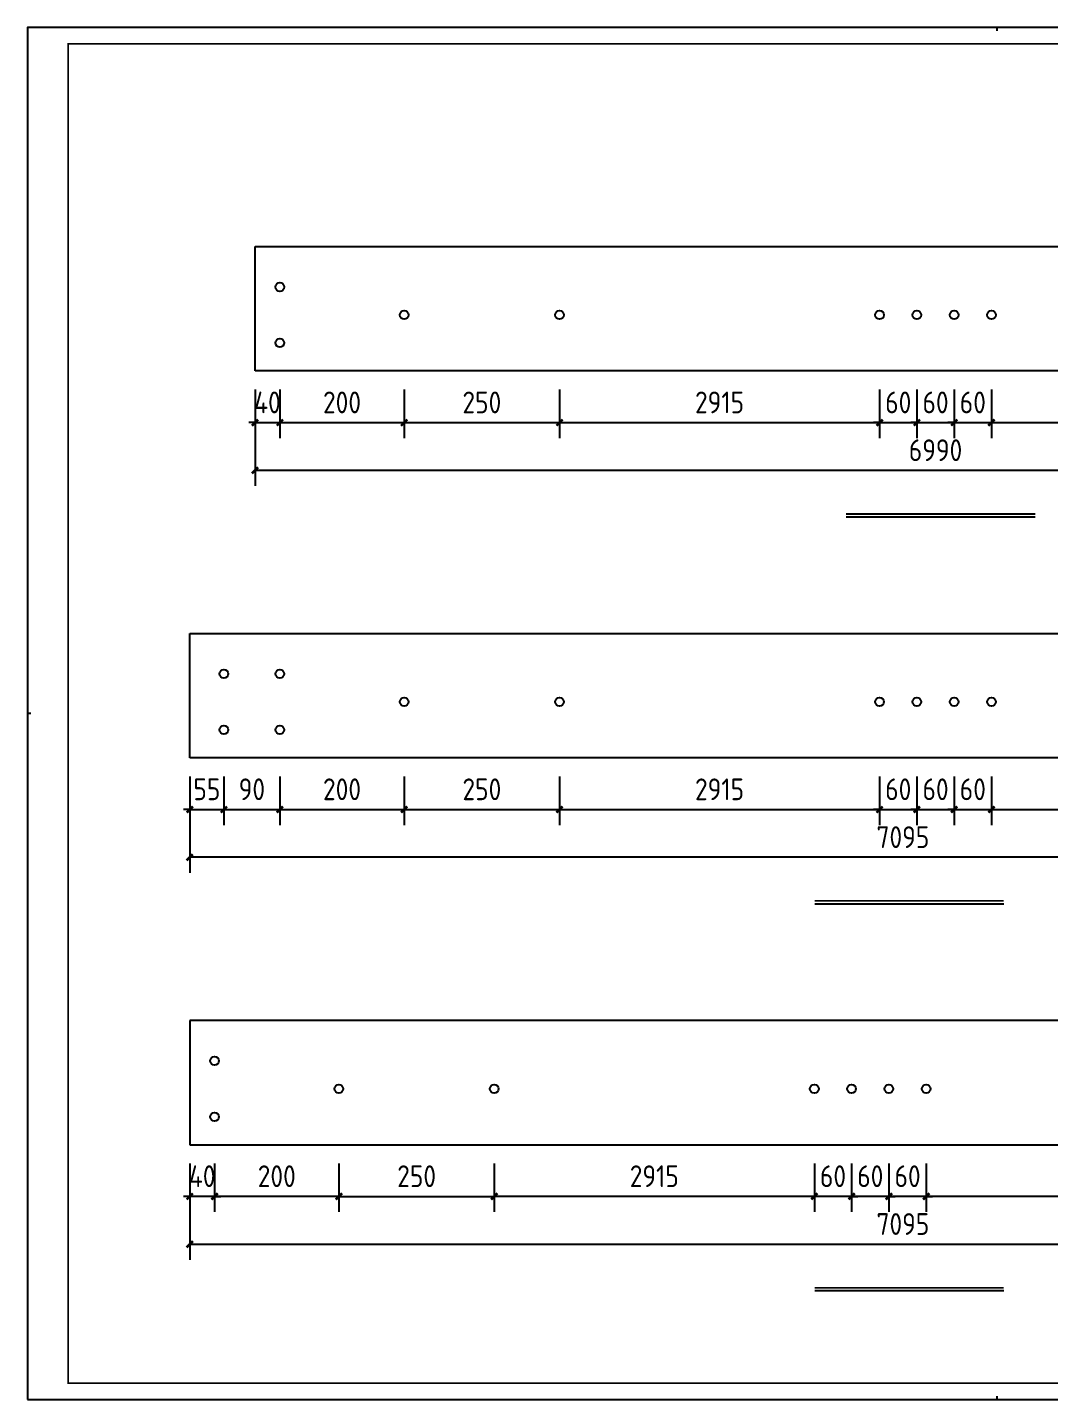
# Model space of a CAD drawing. Extents: x -5025 to 126372, y -5046 to 17025.
# Drawn here: x -5025 to 11422, y -5046 to 17025 of the extents above; entities that cross this region are included whole.
import ezdxf
from ezdxf.enums import TextEntityAlignment as Align

# ---------------------------------------------------------------- set-up
doc = ezdxf.new("R2010")
doc.units = 0
doc.header["$LTSCALE"] = 1000
doc.header["$MEASUREMENT"] = 0
doc.layers.add('PUB_TITLE', color=4, linetype='Continuous')
doc.styles.get("Standard").update_dxf_attribs({"font": 'gbenor.shx', "bigfont": 'gbcbig.shx'})
doc.dimstyles.get("Standard").update_dxf_attribs({"dimscale": 100, "dimtxt": 3.5, "dimasz": 1, "dimexe": 2.5, "dimexo": 3, "dimgap": 1.5, "dimtad": 1, "dimdec": 0, "dimzin": 0, "dimdsep": 46, "dimtxsty": 'Standard', "dimblk": 'ARCHTICK', "dimcen": 0.09, "dimadec": 0, "dimazin": 0, "dimtfac": 1, "dimtdec": 0, "dimtix": 1, "dimtmove": 2, "dimatfit": 3, "dimfxl": 1, "dimtolj": 1, "dimtzin": 0, "dimarcsym": 0})

# ---------------------------------------------------------------- blocks, each defined once
blk = doc.blocks.new('_ArchTick')
at = {"color": 0, "linetype": 'ByBlock', "const_width": 0.4}
blk.add_lwpolyline([(-0.5, -0.5), (0.5, 0.5)], dxfattribs=at)
blk = doc.blocks.new('*D4')
at = {"color": 0, "lineweight": -2}
for p, q in [((-1363, 11200), (-1363, 10418)), ((-963, 11200), (-963, 10418)), ((-1363, 10668), (-1463, 10668)), ((-1363, 10668), (-963, 10668)), ((-963, 10668), (-863, 10668))]:
    blk.add_line(p, q, dxfattribs=at)
at = {"layer": 'Defpoints', "color": 0}
for p in [(-1363, 11500), (-963, 11500), (-963, 10668)]:
    blk.add_point(p, dxfattribs=at)
at = {"color": 0, "lineweight": -2, "xscale": 100, "yscale": 100, "zscale": 100}
blk.add_blockref('_ArchTick', (-1363, 10668), dxfattribs=at)
at = {"color": 0, "lineweight": -2, "xscale": 100, "yscale": 100, "zscale": 100, "rotation": 180}
blk.add_blockref('_ArchTick', (-963, 10668), dxfattribs=at)
at = {"color": 0, "insert": (-1163, 10993), "char_height": 350, "attachment_point": 5}
blk.add_mtext('\\A1;40', dxfattribs=at)
blk = doc.blocks.new('*D5')
at = {"color": 0, "lineweight": -2}
for p, q in [((-963, 11200), (-963, 10418)), ((1037, 11200), (1037, 10418)), ((-963, 10668), (1037, 10668))]:
    blk.add_line(p, q, dxfattribs=at)
at = {"layer": 'Defpoints', "color": 0}
for p in [(-963, 11500), (1037, 11500), (1037, 10668)]:
    blk.add_point(p, dxfattribs=at)
at = {"color": 0, "lineweight": -2, "xscale": 100, "yscale": 100, "zscale": 100, "rotation": 180}
blk.add_blockref('_ArchTick', (-963, 10668), dxfattribs=at)
at = {"color": 0, "lineweight": -2, "xscale": 100, "yscale": 100, "zscale": 100}
blk.add_blockref('_ArchTick', (1037, 10668), dxfattribs=at)
at = {"color": 0, "insert": (37, 10993), "char_height": 350, "attachment_point": 5}
blk.add_mtext('\\A1;200', dxfattribs=at)
blk = doc.blocks.new('*D7')
at = {"color": 0, "lineweight": -2}
for p, q in [((8687, 11200), (8687, 10418)), ((9287, 11200), (9287, 10418)), ((8687, 10668), (8587, 10668)), ((8687, 10668), (9287, 10668)), ((9287, 10668), (9387, 10668))]:
    blk.add_line(p, q, dxfattribs=at)
at = {"layer": 'Defpoints', "color": 0}
for p in [(8687, 11500), (9287, 11500), (9287, 10668)]:
    blk.add_point(p, dxfattribs=at)
at = {"color": 0, "lineweight": -2, "xscale": 100, "yscale": 100, "zscale": 100}
blk.add_blockref('_ArchTick', (8687, 10668), dxfattribs=at)
at = {"color": 0, "lineweight": -2, "xscale": 100, "yscale": 100, "zscale": 100, "rotation": 180}
blk.add_blockref('_ArchTick', (9287, 10668), dxfattribs=at)
at = {"color": 0, "insert": (8987, 10993), "char_height": 350, "attachment_point": 5}
blk.add_mtext('\\A1;60', dxfattribs=at)
blk = doc.blocks.new('*D8')
at = {"color": 0, "lineweight": -2}
for p, q in [((9287, 11200), (9287, 10418)), ((9887, 11200), (9887, 10418)), ((9287, 10668), (9187, 10668)), ((9287, 10668), (9887, 10668)), ((9887, 10668), (9987, 10668))]:
    blk.add_line(p, q, dxfattribs=at)
at = {"layer": 'Defpoints', "color": 0}
for p in [(9287, 11500), (9887, 11500), (9887, 10668)]:
    blk.add_point(p, dxfattribs=at)
at = {"color": 0, "lineweight": -2, "xscale": 100, "yscale": 100, "zscale": 100}
blk.add_blockref('_ArchTick', (9287, 10668), dxfattribs=at)
at = {"color": 0, "lineweight": -2, "xscale": 100, "yscale": 100, "zscale": 100, "rotation": 180}
blk.add_blockref('_ArchTick', (9887, 10668), dxfattribs=at)
at = {"color": 0, "insert": (9587, 10993), "char_height": 350, "attachment_point": 5}
blk.add_mtext('\\A1;60', dxfattribs=at)
blk = doc.blocks.new('*D9')
at = {"color": 0, "lineweight": -2}
for p, q in [((9887, 11200), (9887, 10418)), ((10487, 11200), (10487, 10418)), ((9887, 10668), (9787, 10668)), ((9887, 10668), (10487, 10668)), ((10487, 10668), (10587, 10668))]:
    blk.add_line(p, q, dxfattribs=at)
at = {"layer": 'Defpoints', "color": 0}
for p in [(9887, 11500), (10487, 11500), (10487, 10668)]:
    blk.add_point(p, dxfattribs=at)
at = {"color": 0, "lineweight": -2, "xscale": 100, "yscale": 100, "zscale": 100}
blk.add_blockref('_ArchTick', (9887, 10668), dxfattribs=at)
at = {"color": 0, "lineweight": -2, "xscale": 100, "yscale": 100, "zscale": 100, "rotation": 180}
blk.add_blockref('_ArchTick', (10487, 10668), dxfattribs=at)
at = {"color": 0, "insert": (10187, 10993), "char_height": 350, "attachment_point": 5}
blk.add_mtext('\\A1;60', dxfattribs=at)
blk = doc.blocks.new('*D19')
at = {"color": 0, "lineweight": -2}
for p, q in [((1037, 11200), (1037, 10418)), ((3537, 11200), (3537, 10418)), ((1037, 10668), (3537, 10668))]:
    blk.add_line(p, q, dxfattribs=at)
at = {"layer": 'Defpoints', "color": 0}
for p in [(1037, 11500), (3537, 11500), (3537, 10668)]:
    blk.add_point(p, dxfattribs=at)
at = {"color": 0, "lineweight": -2, "xscale": 100, "yscale": 100, "zscale": 100, "rotation": 180}
blk.add_blockref('_ArchTick', (1037, 10668), dxfattribs=at)
at = {"color": 0, "lineweight": -2, "xscale": 100, "yscale": 100, "zscale": 100}
blk.add_blockref('_ArchTick', (3537, 10668), dxfattribs=at)
at = {"color": 0, "insert": (2287, 10993), "char_height": 350, "attachment_point": 5}
blk.add_mtext('\\A1;250', dxfattribs=at)
blk = doc.blocks.new('*D35')
at = {"color": 0, "lineweight": -2}
for p, q in [((-2413, 4976), (-2413, 4195)), ((-1863, 4976), (-1863, 4195)), ((-2413, 4445), (-2513, 4445)), ((-2413, 4445), (-1863, 4445)), ((-1863, 4445), (-1763, 4445))]:
    blk.add_line(p, q, dxfattribs=at)
at = {"layer": 'Defpoints', "color": 0}
for p in [(-2413, 5276), (-1863, 5276), (-1863, 4445)]:
    blk.add_point(p, dxfattribs=at)
at = {"color": 0, "lineweight": -2, "xscale": 100, "yscale": 100, "zscale": 100}
blk.add_blockref('_ArchTick', (-2413, 4445), dxfattribs=at)
at = {"color": 0, "lineweight": -2, "xscale": 100, "yscale": 100, "zscale": 100, "rotation": 180}
blk.add_blockref('_ArchTick', (-1863, 4445), dxfattribs=at)
at = {"color": 0, "insert": (-2138, 4770), "char_height": 350, "attachment_point": 5}
blk.add_mtext('\\A1;55', dxfattribs=at)
blk = doc.blocks.new('*D27')
at = {"color": 0, "lineweight": -2}
for p, q in [((-963, 4976), (-963, 4195)), ((1037, 4976), (1037, 4195)), ((-963, 4445), (1037, 4445))]:
    blk.add_line(p, q, dxfattribs=at)
at = {"layer": 'Defpoints', "color": 0}
for p in [(-963, 5276), (1037, 5276), (1037, 4445)]:
    blk.add_point(p, dxfattribs=at)
at = {"color": 0, "lineweight": -2, "xscale": 100, "yscale": 100, "zscale": 100, "rotation": 180}
blk.add_blockref('_ArchTick', (-963, 4445), dxfattribs=at)
at = {"color": 0, "lineweight": -2, "xscale": 100, "yscale": 100, "zscale": 100}
blk.add_blockref('_ArchTick', (1037, 4445), dxfattribs=at)
at = {"color": 0, "insert": (37, 4770), "char_height": 350, "attachment_point": 5}
blk.add_mtext('\\A1;200', dxfattribs=at)
blk = doc.blocks.new('*D29')
at = {"color": 0, "lineweight": -2}
for p, q in [((8687, 4976), (8687, 4195)), ((9287, 4976), (9287, 4195)), ((8687, 4445), (8587, 4445)), ((8687, 4445), (9287, 4445)), ((9287, 4445), (9387, 4445))]:
    blk.add_line(p, q, dxfattribs=at)
at = {"layer": 'Defpoints', "color": 0}
for p in [(8687, 5276), (9287, 5276), (9287, 4445)]:
    blk.add_point(p, dxfattribs=at)
at = {"color": 0, "lineweight": -2, "xscale": 100, "yscale": 100, "zscale": 100}
blk.add_blockref('_ArchTick', (8687, 4445), dxfattribs=at)
at = {"color": 0, "lineweight": -2, "xscale": 100, "yscale": 100, "zscale": 100, "rotation": 180}
blk.add_blockref('_ArchTick', (9287, 4445), dxfattribs=at)
at = {"color": 0, "insert": (8987, 4770), "char_height": 350, "attachment_point": 5}
blk.add_mtext('\\A1;60', dxfattribs=at)
blk = doc.blocks.new('*D30')
at = {"color": 0, "lineweight": -2}
for p, q in [((9287, 4976), (9287, 4195)), ((9887, 4976), (9887, 4195)), ((9287, 4445), (9187, 4445)), ((9287, 4445), (9887, 4445)), ((9887, 4445), (9987, 4445))]:
    blk.add_line(p, q, dxfattribs=at)
at = {"layer": 'Defpoints', "color": 0}
for p in [(9287, 5276), (9887, 5276), (9887, 4445)]:
    blk.add_point(p, dxfattribs=at)
at = {"color": 0, "lineweight": -2, "xscale": 100, "yscale": 100, "zscale": 100}
blk.add_blockref('_ArchTick', (9287, 4445), dxfattribs=at)
at = {"color": 0, "lineweight": -2, "xscale": 100, "yscale": 100, "zscale": 100, "rotation": 180}
blk.add_blockref('_ArchTick', (9887, 4445), dxfattribs=at)
at = {"color": 0, "insert": (9587, 4770), "char_height": 350, "attachment_point": 5}
blk.add_mtext('\\A1;60', dxfattribs=at)
blk = doc.blocks.new('*D31')
at = {"color": 0, "lineweight": -2}
for p, q in [((9887, 4976), (9887, 4195)), ((10487, 4976), (10487, 4195)), ((9887, 4445), (9787, 4445)), ((9887, 4445), (10487, 4445)), ((10487, 4445), (10587, 4445))]:
    blk.add_line(p, q, dxfattribs=at)
at = {"layer": 'Defpoints', "color": 0}
for p in [(9887, 5276), (10487, 5276), (10487, 4445)]:
    blk.add_point(p, dxfattribs=at)
at = {"color": 0, "lineweight": -2, "xscale": 100, "yscale": 100, "zscale": 100}
blk.add_blockref('_ArchTick', (9887, 4445), dxfattribs=at)
at = {"color": 0, "lineweight": -2, "xscale": 100, "yscale": 100, "zscale": 100, "rotation": 180}
blk.add_blockref('_ArchTick', (10487, 4445), dxfattribs=at)
at = {"color": 0, "insert": (10187, 4770), "char_height": 350, "attachment_point": 5}
blk.add_mtext('\\A1;60', dxfattribs=at)
blk = doc.blocks.new('*D21')
at = {"color": 0, "lineweight": -2}
for p, q in [((1037, 4976), (1037, 4195)), ((3537, 4976), (3537, 4195)), ((1037, 4445), (3537, 4445))]:
    blk.add_line(p, q, dxfattribs=at)
at = {"layer": 'Defpoints', "color": 0}
for p in [(1037, 5276), (3537, 5276), (3537, 4445)]:
    blk.add_point(p, dxfattribs=at)
at = {"color": 0, "lineweight": -2, "xscale": 100, "yscale": 100, "zscale": 100, "rotation": 180}
blk.add_blockref('_ArchTick', (1037, 4445), dxfattribs=at)
at = {"color": 0, "lineweight": -2, "xscale": 100, "yscale": 100, "zscale": 100}
blk.add_blockref('_ArchTick', (3537, 4445), dxfattribs=at)
at = {"color": 0, "insert": (2287, 4770), "char_height": 350, "attachment_point": 5}
blk.add_mtext('\\A1;250', dxfattribs=at)
blk = doc.blocks.new('*D38')
at = {"color": 0, "lineweight": -2}
for p, q in [((-1863, 4976), (-1863, 4195)), ((-963, 4976), (-963, 4195)), ((-1863, 4445), (-963, 4445))]:
    blk.add_line(p, q, dxfattribs=at)
at = {"layer": 'Defpoints', "color": 0}
for p in [(-1863, 5276), (-963, 5276), (-963, 4445)]:
    blk.add_point(p, dxfattribs=at)
at = {"color": 0, "lineweight": -2, "xscale": 100, "yscale": 100, "zscale": 100, "rotation": 180}
blk.add_blockref('_ArchTick', (-1863, 4445), dxfattribs=at)
at = {"color": 0, "lineweight": -2, "xscale": 100, "yscale": 100, "zscale": 100}
blk.add_blockref('_ArchTick', (-963, 4445), dxfattribs=at)
at = {"color": 0, "insert": (-1413, 4770), "char_height": 350, "attachment_point": 5}
blk.add_mtext('\\A1;90', dxfattribs=at)
blk = doc.blocks.new('*D41')
at = {"color": 0, "lineweight": -2}
for p, q in [((8837, -1247), (8837, -2029)), ((9437, -1247), (9437, -2029)), ((8837, -1779), (8737, -1779)), ((9437, -1779), (8837, -1779)), ((9437, -1779), (9537, -1779))]:
    blk.add_line(p, q, dxfattribs=at)
at = {"layer": 'Defpoints', "color": 0}
for p in [(8837, -947), (9437, -947), (8837, -1779)]:
    blk.add_point(p, dxfattribs=at)
at = {"color": 0, "lineweight": -2, "xscale": 100, "yscale": 100, "zscale": 100}
blk.add_blockref('_ArchTick', (8837, -1779), dxfattribs=at)
at = {"color": 0, "lineweight": -2, "xscale": 100, "yscale": 100, "zscale": 100, "rotation": 180}
blk.add_blockref('_ArchTick', (9437, -1779), dxfattribs=at)
at = {"color": 0, "insert": (9137, -1454), "char_height": 350, "attachment_point": 5}
blk.add_mtext('\\A1;60', dxfattribs=at)
blk = doc.blocks.new('*D42')
at = {"color": 0, "lineweight": -2}
for p, q in [((8237, -1247), (8237, -2029)), ((8837, -1247), (8837, -2029)), ((8237, -1779), (8137, -1779)), ((8837, -1779), (8237, -1779)), ((8837, -1779), (8937, -1779))]:
    blk.add_line(p, q, dxfattribs=at)
at = {"layer": 'Defpoints', "color": 0}
for p in [(8237, -947), (8837, -947), (8237, -1779)]:
    blk.add_point(p, dxfattribs=at)
at = {"color": 0, "lineweight": -2, "xscale": 100, "yscale": 100, "zscale": 100}
blk.add_blockref('_ArchTick', (8237, -1779), dxfattribs=at)
at = {"color": 0, "lineweight": -2, "xscale": 100, "yscale": 100, "zscale": 100, "rotation": 180}
blk.add_blockref('_ArchTick', (8837, -1779), dxfattribs=at)
at = {"color": 0, "insert": (8537, -1454), "char_height": 350, "attachment_point": 5}
blk.add_mtext('\\A1;60', dxfattribs=at)
blk = doc.blocks.new('*D43')
at = {"color": 0, "lineweight": -2}
for p, q in [((7637, -1247), (7637, -2029)), ((8237, -1247), (8237, -2029)), ((7637, -1779), (7537, -1779)), ((8237, -1779), (7637, -1779)), ((8237, -1779), (8337, -1779))]:
    blk.add_line(p, q, dxfattribs=at)
at = {"layer": 'Defpoints', "color": 0}
for p in [(7637, -947), (8237, -947), (7637, -1779)]:
    blk.add_point(p, dxfattribs=at)
at = {"color": 0, "lineweight": -2, "xscale": 100, "yscale": 100, "zscale": 100}
blk.add_blockref('_ArchTick', (7637, -1779), dxfattribs=at)
at = {"color": 0, "lineweight": -2, "xscale": 100, "yscale": 100, "zscale": 100, "rotation": 180}
blk.add_blockref('_ArchTick', (8237, -1779), dxfattribs=at)
at = {"color": 0, "insert": (7937, -1454), "char_height": 350, "attachment_point": 5}
blk.add_mtext('\\A1;60', dxfattribs=at)
blk = doc.blocks.new('*D45')
at = {"color": 0, "lineweight": -2}
for p, q in [((-2013, -1247), (-2013, -2029)), ((-13, -1247), (-13, -2029)), ((-13, -1779), (-2013, -1779))]:
    blk.add_line(p, q, dxfattribs=at)
at = {"layer": 'Defpoints', "color": 0}
for p in [(-2013, -947), (-13, -947), (-2013, -1779)]:
    blk.add_point(p, dxfattribs=at)
at = {"color": 0, "lineweight": -2, "xscale": 100, "yscale": 100, "zscale": 100, "rotation": 180}
blk.add_blockref('_ArchTick', (-2013, -1779), dxfattribs=at)
at = {"color": 0, "lineweight": -2, "xscale": 100, "yscale": 100, "zscale": 100}
blk.add_blockref('_ArchTick', (-13, -1779), dxfattribs=at)
at = {"color": 0, "insert": (-1013, -1454), "char_height": 350, "attachment_point": 5}
blk.add_mtext('\\A1;200', dxfattribs=at)
blk = doc.blocks.new('*D54')
at = {"color": 0, "lineweight": -2}
for p, q in [((-2413, -1247), (-2413, -2029)), ((-2013, -1247), (-2013, -2029)), ((-2413, -1779), (-2513, -1779)), ((-2013, -1779), (-2413, -1779)), ((-2013, -1779), (-1913, -1779))]:
    blk.add_line(p, q, dxfattribs=at)
at = {"layer": 'Defpoints', "color": 0}
for p in [(-2413, -947), (-2013, -947), (-2413, -1779)]:
    blk.add_point(p, dxfattribs=at)
at = {"color": 0, "lineweight": -2, "xscale": 100, "yscale": 100, "zscale": 100}
blk.add_blockref('_ArchTick', (-2413, -1779), dxfattribs=at)
at = {"color": 0, "lineweight": -2, "xscale": 100, "yscale": 100, "zscale": 100, "rotation": 180}
blk.add_blockref('_ArchTick', (-2013, -1779), dxfattribs=at)
at = {"color": 0, "insert": (-2213, -1454), "char_height": 350, "attachment_point": 5}
blk.add_mtext('\\A1;40', dxfattribs=at)
blk = doc.blocks.new('*D51')
at = {"color": 0, "lineweight": -2}
for p, q in [((-13, -1247), (-13, -2029)), ((2487, -1247), (2487, -2029)), ((-13, -1779), (2487, -1779))]:
    blk.add_line(p, q, dxfattribs=at)
at = {"layer": 'Defpoints', "color": 0}
for p in [(-13, -947), (2487, -947), (2487, -1779)]:
    blk.add_point(p, dxfattribs=at)
at = {"color": 0, "lineweight": -2, "xscale": 100, "yscale": 100, "zscale": 100, "rotation": 180}
blk.add_blockref('_ArchTick', (-13, -1779), dxfattribs=at)
at = {"color": 0, "lineweight": -2, "xscale": 100, "yscale": 100, "zscale": 100}
blk.add_blockref('_ArchTick', (2487, -1779), dxfattribs=at)
at = {"color": 0, "insert": (1237, -1454), "char_height": 350, "attachment_point": 5}
blk.add_mtext('\\A1;250', dxfattribs=at)
blk = doc.blocks.new('$titleblk$00000167')
for p, q in [((-594.5, 839), (-594.5, 841)), ((-1187, 420.5), (-1189, 420.5)), ((-594.5, 0), (-594.5, 2))]:
    blk.add_line(p, q)
blk.add_lwpolyline([(-1189, 0), (0, 0), (0, 841), (-1189, 841)], close=True)
at = {"const_width": 1}
blk.add_lwpolyline([(-1164, 10), (-10, 10), (-10, 831), (-1164, 831)], close=True, dxfattribs=at)
at = {"flags": 4}
for tag, p in [('(扩展图名)', (-62.12, 184.1)), ('图名', (-62.12, 180.13)), ('日期', (-62.12, 172.03)), ('图号', (-62.12, 163.99)), ('比例', (-62.12, 156)), ('子项', (-59.56, 82.07)), ('工程名称', (-59.24, 70.19)), ('设计号', (-36.91, 28.62))]:
    blk.add_attdef(tag, text='', height=3.5, dxfattribs=at).set_placement(p, align=Align.CENTER)
for tag, p in [('设计人', (-64.84, 148.13)), ('负责人', (-64.71, 140.27)), ('主持人', (-64.73, 132.26)), ('校对人', (-64.28, 124.4)), ('审核人', (-63.96, 116.15)), ('审定人', (-64.16, 107.95)), ('所长', (-64.16, 99.76))]:
    blk.add_attdef(tag, p, '', height=3.5)

msp = doc.modelspace()

# ---------------------------------------------------------------- linework, layer by layer
for p, q in [((-1363.3, 13499.7), (20536.7, 13499.7)), ((-1363.3, 11499.7), (-1363.3, 13499.7)), ((20536.7, 11499.7), (-1363.3, 11499.7)), ((-1363.3, 11199.7), (-1363.3, 9649.3)), ((3536.7, 11199.7), (3536.7, 10418.3)), ((8686.7, 11199.7), (8686.7, 10418.3)), ((10486.7, 11199.7), (10486.7, 10418.3)), ((3536.7, 10668.3), (8686.7, 10668.3)), ((10486.7, 10668.3), (15636.7, 10668.3)), ((20536.7, 9899.3), (-1363.3, 9899.3)), ((11190, 9147), (8147.3, 9147)), ((-2413.3, 7276.2), (20536.7, 7276.2)), ((-2413.3, 5276.2), (-2413.3, 7276.2)), ((20536.7, 5276.2), (-2413.3, 5276.2)), ((-2413.3, 4976.2), (-2413.3, 3425.7)), ((3536.7, 4976.2), (3536.7, 4194.7)), ((8686.7, 4976.2), (8686.7, 4194.7)), ((10486.7, 4976.2), (10486.7, 4194.7)), ((3536.7, 4444.7), (8686.7, 4444.7)), ((10486.7, 4444.7), (15636.7, 4444.7)), ((20536.7, 3675.7), (-2413.3, 3675.7)), ((10685.3, 2923.5), (7642.5, 2923.5)), ((20536.7, 1052.6), (-2413.3, 1052.6)), ((-2413.3, 1052.6), (-2413.3, -947.4)), ((-2413.3, -947.4), (20536.7, -947.4)), ((-2413.3, -1247.4), (-2413.3, -2797.8)), ((2486.7, -1247.4), (2486.7, -2028.8)), ((7636.7, -1247.4), (7636.7, -2028.8)), ((9436.7, -1247.4), (9436.7, -2028.8)), ((7636.7, -1778.8), (2486.7, -1778.8)), ((14586.7, -1778.8), (9436.7, -1778.8)), ((-2413.3, -2547.8), (20536.7, -2547.8)), ((10685.3, -3300.1), (7642.5, -3300.1))]:
    msp.add_line(p, q)
at = {"const_width": 30}
for points in [[(8147.3, 9198.6), (11190, 9198.6)], [(7642.5, 2975), (10685.3, 2975)], [(7642.5, -3248.5), (10685.3, -3248.5)]]:
    msp.add_lwpolyline(points, dxfattribs=at)
for centre in [(-963.3, 12849.7), (1036.7, 12399.7), (3536.7, 12399.7), (8686.7, 12399.7), (9286.7, 12399.7), (9886.7, 12399.7), (10486.7, 12399.7), (-963.3, 11949.7), (-1863.3, 6626.2), (-963.3, 6626.2), (1036.7, 6176.2), (3536.7, 6176.2), (8686.7, 6176.2), (9286.7, 6176.2), (9886.7, 6176.2), (10486.7, 6176.2), (-1863.3, 5726.2), (-963.3, 5726.2), (-2013.3, 402.6), (-13.3, -47.4), (2486.7, -47.4), (7636.7, -47.4), (8236.7, -47.4), (8836.7, -47.4), (9436.7, -47.4), (-2013.3, -497.4)]:
    msp.add_circle(centre, 70)

# ---------------------------------------------------------------- block references
at = {"xscale": 100, "yscale": 100, "zscale": 100, "rotation": 180}
for p in [(3536.7, 10668.3), (10486.7, 10668.3), (-1363.3, 9899.3), (3536.7, 4444.7), (10486.7, 4444.7), (-2413.3, 3675.7), (2486.7, -1778.8), (9436.7, -1778.8), (-2413.3, -2547.8)]:
    msp.add_blockref('_ArchTick', p, dxfattribs=at)
at = {"xscale": 100, "yscale": 100, "zscale": 100}
for p in [(8686.7, 10668.3), (8686.7, 4444.7), (7636.7, -1778.8)]:
    msp.add_blockref('_ArchTick', p, dxfattribs=at)
at = {"layer": 'PUB_TITLE', "xscale": 26.2439999999944, "yscale": 26.24399999999446, "zscale": 26.244}
msp.add_blockref('$titleblk$00000167', (26179.2, -5046.4), dxfattribs=at)

# ---------------------------------------------------------------- texts
at = {"char_height": 350, "attachment_point": 5}
for s, insert in [('\\A1;2915', (6111.7, 10993.3)), ('\\A1;6990', (9586.7, 10224.3)), ('\\A1;2915', (6111.7, 4769.7)), ('\\A1;7095', (9061.7, 4000.7)), ('\\A1;2915', (5061.7, -1453.8)), ('\\A1;7095', (9061.7, -2222.8))]:
    msp.add_mtext(s, dxfattribs=dict(at, insert=insert))

# ---------------------------------------------------------------- dimensions: what is measured, and where the dimension line sits
for base, p1, p2, picture, middle in [((-963.3, 10668.3), (-1363.3, 11499.7), (-963.3, 11499.7), '*D4', (-1163.3, 10993.3)), ((1036.7, 10668.3), (-963.3, 11499.7), (1036.7, 11499.7), '*D5', (36.7, 10993.3)), ((3536.7, 10668.3), (1036.7, 11499.7), (3536.7, 11499.7), '*D19', (2286.7, 10993.3)), ((9286.7, 10668.3), (8686.7, 11499.7), (9286.7, 11499.7), '*D7', (8986.7, 10993.3)), ((9886.7, 10668.3), (9286.7, 11499.7), (9886.7, 11499.7), '*D8', (9586.7, 10993.3)), ((10486.7, 10668.3), (9886.7, 11499.7), (10486.7, 11499.7), '*D9', (10186.7, 10993.3)), ((-1863.3, 4444.7), (-2413.3, 5276.2), (-1863.3, 5276.2), '*D35', (-2138.3, 4769.7)), ((-963.3, 4444.7), (-1863.3, 5276.2), (-963.3, 5276.2), '*D38', (-1413.3, 4769.7)), ((1036.7, 4444.7), (-963.3, 5276.2), (1036.7, 5276.2), '*D27', (36.7, 4769.7)), ((3536.7, 4444.7), (1036.7, 5276.2), (3536.7, 5276.2), '*D21', (2286.7, 4769.7)), ((9286.7, 4444.7), (8686.7, 5276.2), (9286.7, 5276.2), '*D29', (8986.7, 4769.7)), ((9886.7, 4444.7), (9286.7, 5276.2), (9886.7, 5276.2), '*D30', (9586.7, 4769.7)), ((10486.7, 4444.7), (9886.7, 5276.2), (10486.7, 5276.2), '*D31', (10186.7, 4769.7))]:
    dim = msp.add_linear_dim(base=base, p1=p1, p2=p2, dimstyle='Standard', override={"dimlfac": 0.1})
    dim.commit()
    dim.dimension.update_dxf_attribs({"geometry": picture, "text_midpoint": middle})
for base, p1, p2, angle, picture, middle in [((-2413.3, -1778.8), (-2013.3, -947.4), (-2413.3, -947.4), 180, '*D54', (-2213.3, -1453.8)), ((-2013.3, -1778.8), (-13.3, -947.4), (-2013.3, -947.4), 180, '*D45', (-1013.3, -1453.8)), ((2486.7, -1778.8), (-13.3, -947.4), (2486.7, -947.4), 0, '*D51', (1236.7, -1453.8)), ((7636.7, -1778.8), (8236.7, -947.4), (7636.7, -947.4), 180, '*D43', (7936.7, -1453.8)), ((8236.7, -1778.8), (8836.7, -947.4), (8236.7, -947.4), 180, '*D42', (8536.7, -1453.8)), ((8836.7, -1778.8), (9436.7, -947.4), (8836.7, -947.4), 180, '*D41', (9136.7, -1453.8))]:
    dim = msp.add_linear_dim(base=base, p1=p1, p2=p2, angle=angle, dimstyle='Standard', override={"dimlfac": 0.1})
    dim.commit()
    dim.dimension.update_dxf_attribs({"geometry": picture, "text_midpoint": middle})

doc.saveas('drawing.dxf')
